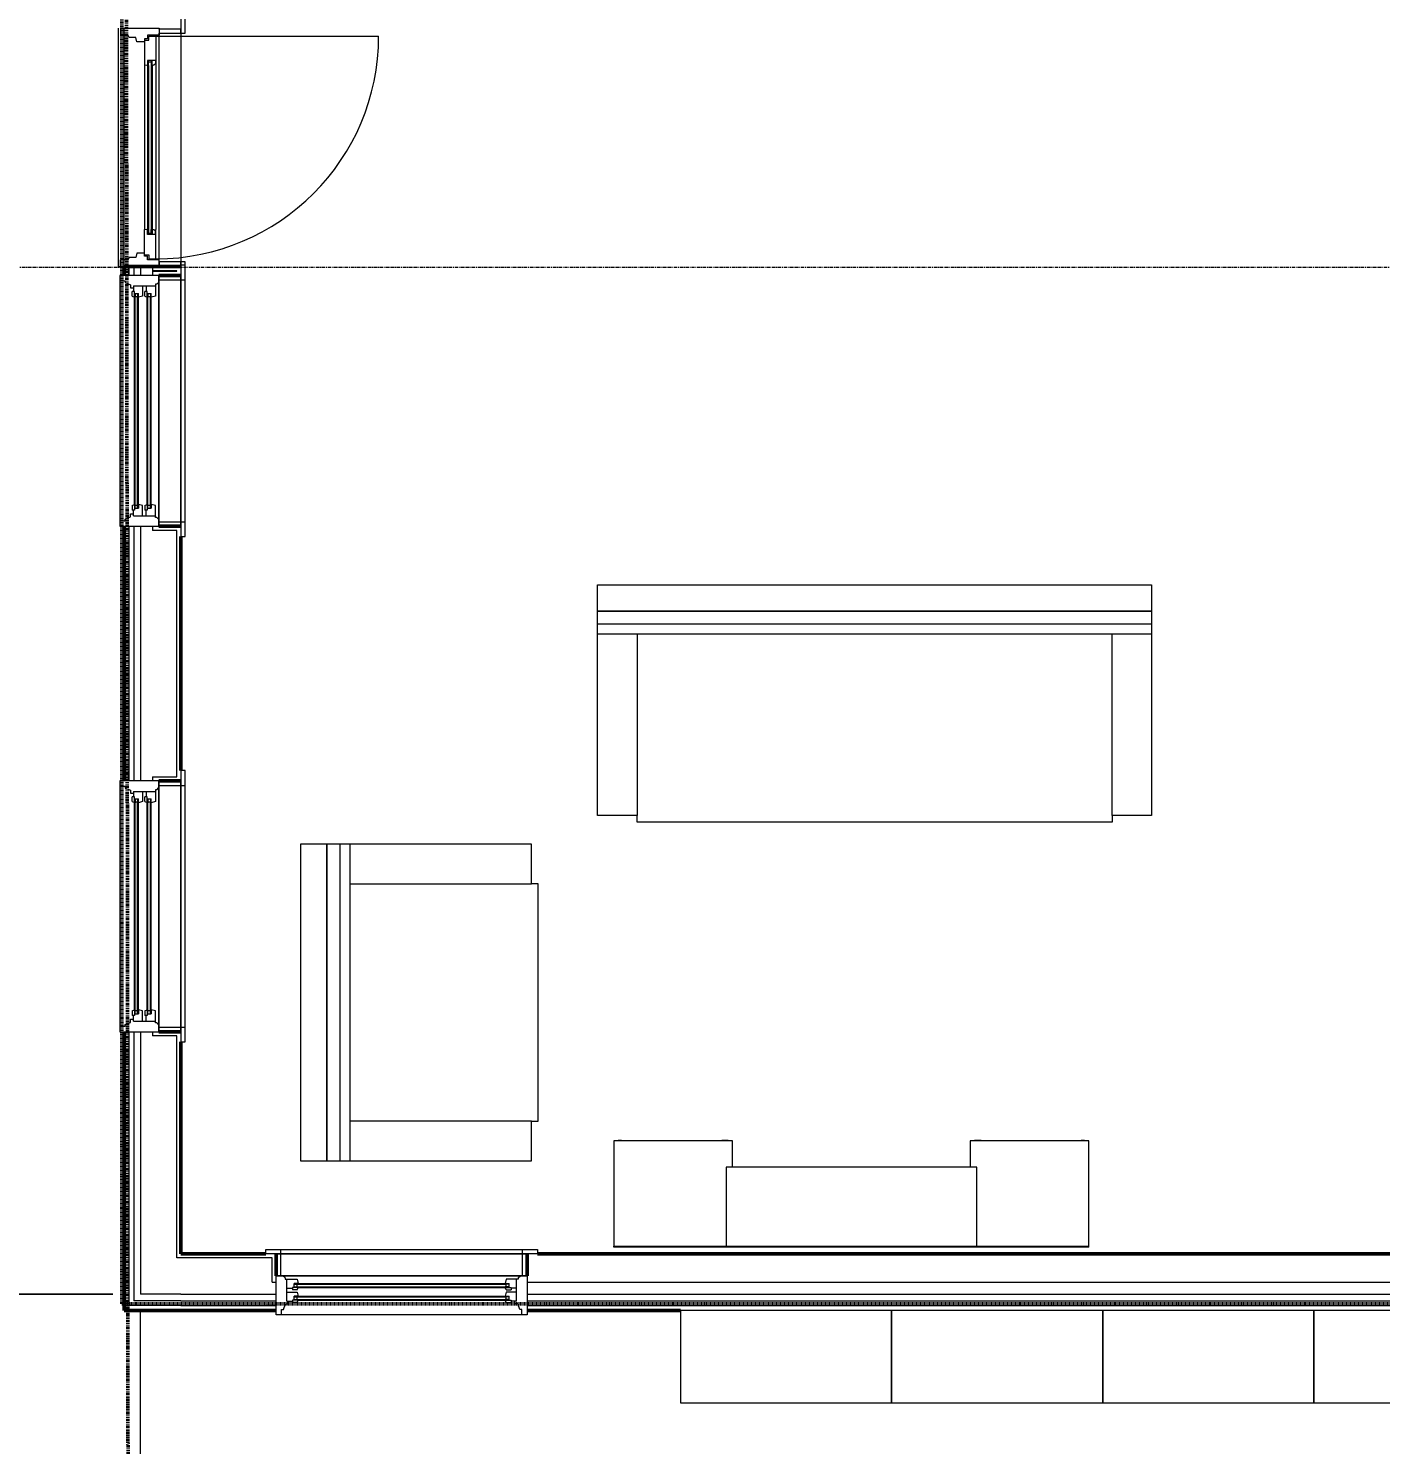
# Model space of a CAD drawing. Header units: inches. Extents: x -4266 to -1814, y 9706 to 12441.
# Drawn here: x -3846.3 to -3641.3, y 9988.8 to 10203.5 of the extents above; entities that cross this region are included whole.
import ezdxf

# ---------------------------------------------------------------- set-up
doc = ezdxf.new("R2010")
doc.units = ezdxf.units.IN
doc.header["$MEASUREMENT"] = 0
for name, pattern in [('Dash 1_16_', [0.125, 0.0625, -0.0625]), ('Double Dash 3_8_', [1, 0.375, -0.125, 0.125, -0.125, 0.125, -0.125]), ('Grid Line 1_2_', [0.875, 0.5, -0.125, 0.125, -0.125])]:
    doc.linetypes.add(name, pattern=pattern)
for name, color, linetype, lineweight in [('A-ANNO-DIMS', 211, 'Continuous', 9), ('A-ANNO-DIMS-96', 211, 'Continuous', 9), ('A-DOOR-1', 7, 'Continuous', 9), ('A-DOOR-2', 50, 'Continuous', 20), ('A-DOOR-FRAM-1', 50, 'Continuous', 20), ('A-DOOR-FRAM-2', 7, 'Continuous', 9), ('A-DOOR-GLAZ-1', 7, 'Continuous', 9), ('A-FLOR-2', 10, 'Continuous', 13), ('A-GLAZ-1', 7, 'Continuous', 9), ('A-GLAZ-2', 50, 'Continuous', 20), ('A-WALL-3', 250, 'Continuous', 50), ('A-WALL-4', 10, 'Continuous', 13), ('C-PROP-LINE-1', 250, 'Double Dash 3_8_', 50), ('C-PROP-LINE-2', 91, 'Dash 1_16_', 50), ('E-ELEC-EQPM-1', 7, 'Continuous', 9), ('I-FURN', 30, 'Continuous', 9), ('I-FURN-1', 7, 'Continuous', 9), ('S-GRID-1', 1, 'Grid Line 1_2_', 9)]:
    doc.layers.add(name, color=color, linetype=linetype, lineweight=lineweight)
doc.styles.add('Century Gothic', font='ufonts.com_century-gothic.ttf', dxfattribs={"height": 9})
doc.dimstyles.new('OD__1_16__Tol__', dxfattribs={"dimscale": 12, "dimtxt": 9.397514, "dimasz": 1, "dimexe": 0.75, "dimexo": 0.5, "dimgap": 0.125, "dimtad": 1, "dimdec": 4, "dimrnd": 0.0625, "dimzin": 3, "dimdsep": 46, "dimlunit": 4, "dimtxsty": 'Century Gothic', "dimblk1": 'OBLIQUE', "dimblk2": 'OBLIQUE', "dimsah": 1, "dimcen": 0.09, "dimdle": 0.75, "dimazin": 0, "dimtfac": 1, "dimtdec": 4, "dimtix": 1, "dimtmove": 0, "dimatfit": 3, "dimfxl": 1, "dimtvp": 1, "dimtfill": 1, "dimfrac": 2, "dimtolj": 1, "dimtzin": 0, "dimarcsym": 2})

# ---------------------------------------------------------------- blocks, each defined once
blk = doc.blocks.new('DIMBLOCK12-FLOOR PLAN - 1ST FLOOR')
at = {"layer": 'A-ANNO-DIMS-96', "lineweight": 50}
for p, q in [((-4038.48, 10348.59), (-4044.48, 10354.59)), ((-4038.48, 10348.59), (-4032.48, 10342.59)), ((-4038.48, 10011.59), (-4044.48, 10017.59)), ((-4038.48, 10011.59), (-4032.48, 10005.59))]:
    blk.add_line(p, q, dxfattribs=at)
at = {"layer": 'A-ANNO-DIMS-96'}
for p, q in [((-3828.72, 10348.59), (-4047.48, 10348.59)), ((-4038.48, 10002.59), (-4038.48, 10348.59)), ((-4038.48, 10348.59), (-3828.72, 10348.59)), ((-3833.51, 10011.59), (-4047.48, 10011.59)), ((-4038.48, 10011.59), (-3833.51, 10011.59))]:
    blk.add_line(p, q, dxfattribs=at)
at = {"layer": 'A-ANNO-DIMS-96', "color": 0, "char_height": 9, "attachment_point": 1, "rotation": 90, "line_spacing_factor": 0.984502, "style": 'Century Gothic', "bg_fill": 3, "box_fill_scale": 1.25, "bg_fill_color": 256, "bg_fill_true_color": 13158600, "bg_fill_transparency": 0}
for s, insert, width in [('28\' - 1"', (-4051.52, 10160.85), 46.1821), ('337.0', (-4033.75, 10164.35), 37.7691)]:
    blk.add_mtext(s, dxfattribs=dict(at, insert=insert, width=width))
blk = doc.blocks.new('_Oblique')
at = {"color": 0, "linetype": 'ByBlock', "lineweight": -2}
blk.add_line((-0.5, -0.5), (0.5, 0.5), dxfattribs=at)

msp = doc.modelspace()

# ---------------------------------------------------------------- linework, layer by layer
at = {"layer": 'A-GLAZ-1'}
for p, q in [((-3810.31046, 10018.3394), (-3769.16202, 10018.3394)), ((-3810.31046, 10017.7144), (-3810.31046, 10018.3394)), ((-3769.16202, 10017.7144), (-3810.31046, 10017.7144)), ((-3808.68546, 10017.7144), (-3770.78702, 10017.7144)), ((-3808.68546, 10014.3394), (-3808.68546, 10017.7144)), ((-3808.06046, 10017.7144), (-3808.06046, 10018.3394)), ((-3808.06046, 10014.3394), (-3808.06046, 10017.7144)), ((-3771.41202, 10017.7144), (-3771.41202, 10018.3394)), ((-3771.41202, 10014.3394), (-3771.41202, 10017.7144)), ((-3770.78702, 10017.7144), (-3770.78702, 10014.3394)), ((-3769.16202, 10018.3394), (-3769.16202, 10017.7144)), ((-3770.78702, 10014.3394), (-3808.68546, 10014.3394)), ((-3806.02921, 10013.0894), (-3805.43546, 10013.0894)), ((-3805.56046, 10012.7144), (-3805.56046, 10013.0894)), ((-3805.43546, 10013.2144), (-3774.03702, 10013.2144)), ((-3805.43546, 10013.0894), (-3774.03702, 10013.0894)), ((-3773.44327, 10013.0894), (-3774.03702, 10013.0894)), ((-3773.91202, 10012.7144), (-3773.91202, 10013.0894)), ((-3806.02921, 10012.7144), (-3805.43546, 10012.7144)), ((-3806.02921, 10011.1519), (-3805.43546, 10011.1519)), ((-3805.56046, 10010.7769), (-3805.56046, 10011.1519)), ((-3805.43546, 10012.7144), (-3774.03702, 10012.7144)), ((-3805.43546, 10012.5894), (-3774.03702, 10012.5894)), ((-3805.43546, 10011.2769), (-3774.03702, 10011.2769)), ((-3805.43546, 10011.1519), (-3774.03702, 10011.1519)), ((-3773.44327, 10012.7144), (-3774.03702, 10012.7144)), ((-3773.44327, 10011.1519), (-3774.03702, 10011.1519)), ((-3773.91202, 10010.7769), (-3773.91202, 10011.1519)), ((-3806.02921, 10010.7769), (-3805.43546, 10010.7769)), ((-3805.43546, 10010.7769), (-3774.03702, 10010.7769)), ((-3805.43546, 10010.6519), (-3774.03702, 10010.6519)), ((-3773.44327, 10010.7769), (-3774.03702, 10010.7769))]:
    msp.add_line(p, q, dxfattribs=at)
at = {"layer": 'A-GLAZ-2'}
for p, q in [((-3808.74796, 10014.3394), (-3770.72452, 10014.3394)), ((-3808.74796, 10008.4644), (-3808.74796, 10014.3394)), ((-3807.40421, 10014.05924), (-3807.73809, 10014.3394)), ((-3807.40421, 10014.05924), (-3807.40421, 10013.8394)), ((-3807.40421, 10013.8394), (-3805.59171, 10013.8394)), ((-3807.15421, 10010.5269), (-3807.15421, 10013.8394)), ((-3806.02921, 10012.5894), (-3806.02921, 10013.2144)), ((-3805.43546, 10013.2144), (-3806.02921, 10013.2144)), ((-3805.59171, 10013.8394), (-3805.43546, 10013.2144)), ((-3773.88077, 10013.8394), (-3774.03702, 10013.2144)), ((-3774.03702, 10013.2144), (-3773.44327, 10013.2144)), ((-3772.06827, 10013.8394), (-3773.88077, 10013.8394)), ((-3773.44327, 10012.5894), (-3773.44327, 10013.2144)), ((-3772.31827, 10010.5269), (-3772.31827, 10013.8394)), ((-3772.06827, 10014.05924), (-3771.73439, 10014.3394)), ((-3772.06827, 10014.05924), (-3772.06827, 10013.8394)), ((-3770.72452, 10014.3394), (-3770.72452, 10008.4644)), ((-3807.15421, 10012.4644), (-3806.31046, 10012.4644)), ((-3807.15421, 10011.9019), (-3805.59171, 10011.9019)), ((-3806.31046, 10012.5894), (-3806.31046, 10012.24565)), ((-3805.43858, 10012.5894), (-3806.31046, 10012.5894)), ((-3805.59171, 10012.24565), (-3806.31046, 10012.24565)), ((-3806.02921, 10010.6519), (-3806.02921, 10011.2769)), ((-3805.43546, 10011.2769), (-3806.02921, 10011.2769)), ((-3805.59171, 10012.24565), (-3805.43858, 10012.5894)), ((-3805.59171, 10011.9019), (-3805.43546, 10011.2769)), ((-3773.88077, 10011.9019), (-3774.03702, 10011.2769)), ((-3774.03702, 10011.2769), (-3773.44327, 10011.2769)), ((-3773.88077, 10012.24565), (-3774.03389, 10012.5894)), ((-3774.03389, 10012.5894), (-3773.16202, 10012.5894)), ((-3773.88077, 10012.24565), (-3773.16202, 10012.24565)), ((-3772.31827, 10011.9019), (-3773.88077, 10011.9019)), ((-3773.44327, 10010.6519), (-3773.44327, 10011.2769)), ((-3773.16202, 10012.5894), (-3773.16202, 10012.24565)), ((-3772.31827, 10012.4644), (-3773.16202, 10012.4644)), ((-3808.74796, 10009.8394), (-3810.24796, 10009.8394)), ((-3807.93546, 10009.2769), (-3807.66077, 10009.2769)), ((-3807.93546, 10008.4644), (-3807.93546, 10009.2769)), ((-3807.66077, 10009.2769), (-3807.34171, 10010.0894)), ((-3807.34171, 10010.0894), (-3806.87296, 10010.0894)), ((-3807.15421, 10010.5269), (-3806.31046, 10010.5269)), ((-3806.87296, 10010.0894), (-3806.87296, 10010.5269)), ((-3806.31046, 10010.6519), (-3806.31046, 10010.30815)), ((-3805.43858, 10010.6519), (-3806.31046, 10010.6519)), ((-3805.59171, 10010.30815), (-3806.31046, 10010.30815)), ((-3805.59171, 10010.30815), (-3805.43858, 10010.6519)), ((-3773.88077, 10010.30815), (-3774.03389, 10010.6519)), ((-3774.03389, 10010.6519), (-3773.16202, 10010.6519)), ((-3773.88077, 10010.30815), (-3773.16202, 10010.30815)), ((-3773.16202, 10010.6519), (-3773.16202, 10010.30815)), ((-3772.31827, 10010.5269), (-3773.16202, 10010.5269)), ((-3772.59952, 10010.0894), (-3772.59952, 10010.5269)), ((-3772.13077, 10010.0894), (-3772.59952, 10010.0894)), ((-3771.8117, 10009.2769), (-3772.13077, 10010.0894)), ((-3771.53702, 10009.2769), (-3771.8117, 10009.2769)), ((-3771.53702, 10008.4644), (-3771.53702, 10009.2769)), ((-3770.72452, 10009.8394), (-3769.22452, 10009.8394)), ((-3770.72452, 10008.4644), (-3808.74796, 10008.4644))]:
    msp.add_line(p, q, dxfattribs=at)
at = {"layer": 'A-WALL-3'}
for p, q in [((-3808.74796, 10014.3394), (-3808.74796, 10017.7144)), ((-3770.72452, 10017.7144), (-3770.72452, 10014.3394)), ((-3508.12374, 10017.7144), (-3769.16202, 10017.7144)), ((-3770.72452, 10009.0894), (-3747.47481, 10009.0894))]:
    msp.add_line(p, q, dxfattribs=at)
at = {"layer": 'A-WALL-4'}
for p, q in [((-3809.37296, 10013.4019), (-3809.37296, 10017.0894)), ((-3809.37296, 10013.4019), (-3808.74796, 10013.4019)), ((-3770.72452, 10013.4019), (-3508.12374, 10013.4019)), ((-3770.72452, 10011.5894), (-3508.12374, 10011.5894)), ((-3770.72452, 10010.5894), (-3508.12374, 10010.5894)), ((-3770.72452, 10009.8394), (-3405.42217, 10009.8394))]:
    msp.add_line(p, q, dxfattribs=at)
at = {"layer": 'E-ELEC-EQPM-1'}
for p, q in [((-3747.47481, 10009.0894), (-3747.47481, 9995.0894)), ((-3715.47481, 10009.0894), (-3747.47481, 10009.0894)), ((-3715.47481, 9995.0894), (-3715.47481, 10009.0894)), ((-3715.47481, 10009.0894), (-3715.47481, 9995.0894)), ((-3683.47481, 10009.0894), (-3715.47481, 10009.0894)), ((-3683.47481, 9995.0894), (-3683.47481, 10009.0894)), ((-3683.47481, 10009.0894), (-3683.47481, 9995.0894)), ((-3651.47481, 10009.0894), (-3683.47481, 10009.0894)), ((-3651.47481, 9995.0894), (-3651.47481, 10009.0894)), ((-3651.47481, 10009.0894), (-3651.47481, 9995.0894)), ((-3619.47481, 10009.0894), (-3651.47481, 10009.0894)), ((-3747.47481, 9995.0894), (-3715.47481, 9995.0894)), ((-3715.47481, 9995.0894), (-3683.47481, 9995.0894)), ((-3683.47481, 9995.0894), (-3651.47481, 9995.0894)), ((-3651.47481, 9995.0894), (-3619.47481, 9995.0894))]:
    msp.add_line(p, q, dxfattribs=at)
at = {"layer": 'I-FURN'}
for p, q in [((-3676.06049, 10115.1144), (-3760.06049, 10115.1144)), ((-3760.06049, 10111.6144), (-3760.06049, 10115.1144)), ((-3760.06049, 10115.1144), (-3676.06049, 10115.1144)), ((-3676.06049, 10115.1144), (-3676.06049, 10111.6144)), ((-3676.06049, 10113.1144), (-3760.06049, 10113.1144)), ((-3760.06049, 10084.1144), (-3760.06049, 10111.6144)), ((-3676.06049, 10111.6144), (-3760.06049, 10111.6144)), ((-3754.06049, 10111.6144), (-3754.06049, 10084.1144)), ((-3682.06049, 10084.1144), (-3682.06049, 10111.6144)), ((-3676.06049, 10111.6144), (-3676.06049, 10084.1144)), ((-3754.06049, 10084.1144), (-3760.06049, 10084.1144)), ((-3754.06049, 10083.1144), (-3754.06049, 10084.1144)), ((-3682.06049, 10084.1144), (-3682.06049, 10083.1144)), ((-3676.06049, 10084.1144), (-3682.06049, 10084.1144)), ((-3682.06049, 10083.1144), (-3754.06049, 10083.1144)), ((-3801.06049, 10031.7894), (-3801.06049, 10079.7894)), ((-3801.06049, 10079.7894), (-3801.06049, 10031.7894)), ((-3797.56049, 10079.7894), (-3801.06049, 10079.7894)), ((-3799.06049, 10031.7894), (-3799.06049, 10079.7894)), ((-3770.06049, 10079.7894), (-3797.56049, 10079.7894)), ((-3797.56049, 10031.7894), (-3797.56049, 10079.7894)), ((-3770.06049, 10073.7894), (-3770.06049, 10079.7894)), ((-3797.56049, 10073.7894), (-3770.06049, 10073.7894)), ((-3769.06049, 10073.7894), (-3770.06049, 10073.7894)), ((-3769.06049, 10037.7894), (-3769.06049, 10073.7894)), ((-3770.06049, 10037.7894), (-3797.56049, 10037.7894)), ((-3770.06049, 10037.7894), (-3769.06049, 10037.7894)), ((-3770.06049, 10031.7894), (-3770.06049, 10037.7894)), ((-3801.06049, 10031.7894), (-3797.56049, 10031.7894)), ((-3797.56049, 10031.7894), (-3770.06049, 10031.7894))]:
    msp.add_line(p, q, dxfattribs=at)
at = {"layer": 'I-FURN-1'}
for p, q in [((-3760.06049, 10115.1144), (-3760.06049, 10119.1144)), ((-3760.06049, 10119.1144), (-3676.06049, 10119.1144)), ((-3676.06049, 10119.1144), (-3676.06049, 10115.1144)), ((-3805.06049, 10079.7894), (-3805.06049, 10031.7894)), ((-3801.06049, 10079.7894), (-3805.06049, 10079.7894)), ((-3739.57076, 10034.8394), (-3757.57076, 10034.8394)), ((-3757.57076, 10034.8394), (-3757.57076, 10018.8394)), ((-3756.42115, 10034.87045), (-3756.91026, 10034.87045)), ((-3756.42115, 10034.83931), (-3756.42115, 10034.87045)), ((-3740.23366, 10034.8712), (-3741.22814, 10034.8712)), ((-3741.22814, 10034.8712), (-3741.22814, 10034.83931)), ((-3740.23366, 10034.83931), (-3740.23366, 10034.8712)), ((-3739.57076, 10030.8394), (-3739.57076, 10034.8394)), ((-3685.57076, 10034.8394), (-3703.57076, 10034.8394)), ((-3703.57076, 10034.8394), (-3703.57076, 10030.8394)), ((-3702.90786, 10034.8712), (-3702.90786, 10034.83931)), ((-3701.91338, 10034.8712), (-3702.90786, 10034.8712)), ((-3701.91338, 10034.83931), (-3701.91338, 10034.8712)), ((-3686.23126, 10034.87045), (-3686.72037, 10034.87045)), ((-3686.72037, 10034.87045), (-3686.72037, 10034.83931)), ((-3685.57076, 10018.8394), (-3685.57076, 10034.8394)), ((-3805.06049, 10031.7894), (-3801.06049, 10031.7894)), ((-3702.57076, 10030.8394), (-3740.57076, 10030.8394)), ((-3740.57076, 10030.8394), (-3740.57076, 10018.8394)), ((-3702.57076, 10018.8394), (-3702.57076, 10030.8394)), ((-3757.57076, 10018.8394), (-3740.57076, 10018.8394)), ((-3757.57076, 10018.7144), (-3757.57076, 10018.8394)), ((-3757.57076, 10018.8394), (-3740.57076, 10018.8394)), ((-3740.57076, 10018.7144), (-3757.57076, 10018.7144)), ((-3740.57076, 10018.8394), (-3702.57076, 10018.8394)), ((-3740.57076, 10018.7144), (-3740.57076, 10018.8394)), ((-3740.57076, 10018.8394), (-3702.57076, 10018.8394)), ((-3702.57076, 10018.7144), (-3740.57076, 10018.7144)), ((-3702.57076, 10018.8394), (-3685.57076, 10018.8394)), ((-3702.57076, 10018.8394), (-3702.57076, 10018.7144)), ((-3702.57076, 10018.8394), (-3685.57076, 10018.8394)), ((-3685.57076, 10018.7144), (-3702.57076, 10018.7144)), ((-3685.57076, 10018.7144), (-3685.57076, 10018.8394))]:
    msp.add_line(p, q, dxfattribs=at)

# ---------------------------------------------------------------- dimensions: what is measured, and where the dimension line sits
at = {"layer": 'A-ANNO-DIMS'}
dim = msp.add_linear_dim(base=(-4038.48434, 10348.5894), p1=(-3827.51124, 10011.5894), p2=(-3822.72374, 10348.5894), angle=90, dimstyle='OD__1_16__Tol__', override={"dimpost": '<>\\X', "dimfxl": 337.034004}, dxfattribs=at)
dim.commit()
dim.dimension.update_dxf_attribs({"geometry": 'DIMBLOCK12-FLOOR PLAN - 1ST FLOOR', "text_midpoint": (-4038.48434, 10180.0894)})

# ---------------------------------------------------------------- next in the draw order: linework, layer by layer
at = {"layer": 'A-DOOR-1'}
msp.add_line((-3826.97999, 10202.2644), (-3793.22999, 10202.2644), dxfattribs=at)
msp.add_arc((-3826.97999, 10202.2644), 33.75, 270, 360, dxfattribs=at)
at = {"layer": 'A-DOOR-2'}
for p, q in [((-3828.053, 10201.64804), (-3828.04224, 10202.2644)), ((-3828.04224, 10202.2644), (-3826.97999, 10202.2644)), ((-3826.97999, 10202.2644), (-3826.97999, 10197.8269)), ((-3828.69849, 10201.64804), (-3828.053, 10201.64804)), ((-3828.69849, 10201.64804), (-3828.69849, 10197.8269)), ((-3828.69874, 10197.8269), (-3828.69874, 10172.9519)), ((-3828.38624, 10197.8269), (-3828.69849, 10197.85724)), ((-3828.29224, 10197.8269), (-3828.38624, 10197.8269)), ((-3828.29224, 10198.5769), (-3828.29224, 10197.8269)), ((-3826.97999, 10198.5769), (-3828.29224, 10198.5769)), ((-3827.54224, 10197.8269), (-3827.54224, 10198.5769)), ((-3827.48024, 10197.8269), (-3827.54224, 10197.8269)), ((-3827.29424, 10197.8579), (-3827.48024, 10197.8269)), ((-3827.04224, 10198.06293), (-3827.29424, 10197.8579)), ((-3827.04224, 10198.5769), (-3827.04224, 10198.06293)), ((-3826.97999, 10198.5769), (-3827.04224, 10198.5769)), ((-3826.97999, 10197.8269), (-3826.97999, 10172.9519)), ((-3828.69849, 10169.13075), (-3828.69849, 10172.9519)), ((-3828.38624, 10172.9519), (-3828.69849, 10172.92155)), ((-3828.29224, 10172.9519), (-3828.38624, 10172.9519)), ((-3828.29224, 10172.2019), (-3828.29224, 10172.9519)), ((-3826.97999, 10172.2019), (-3828.29224, 10172.2019)), ((-3827.54224, 10172.9519), (-3827.54224, 10172.2019)), ((-3827.48024, 10172.9519), (-3827.54224, 10172.9519)), ((-3827.29424, 10172.9209), (-3827.48024, 10172.9519)), ((-3827.04224, 10172.71587), (-3827.29424, 10172.9209)), ((-3827.04224, 10172.2019), (-3827.04224, 10172.71587)), ((-3826.97999, 10172.2019), (-3827.04224, 10172.2019)), ((-3826.97999, 10168.5144), (-3826.97999, 10172.9519)), ((-3828.69849, 10169.13075), (-3828.053, 10169.13075)), ((-3828.053, 10169.13075), (-3828.04224, 10168.5144)), ((-3828.04224, 10168.5144), (-3826.97999, 10168.5144))]:
    msp.add_line(p, q, dxfattribs=at)
at = {"layer": 'A-DOOR-FRAM-1'}
for p, q in [((-3832.72999, 10203.4519), (-3832.72999, 10167.3269)), ((-3832.38624, 10203.4519), (-3826.51124, 10203.4519)), ((-3832.38624, 10203.4519), (-3832.38624, 10202.42065)), ((-3831.26459, 10202.42065), (-3832.38624, 10202.42065)), ((-3831.02389, 10202.0769), (-3831.26459, 10202.42065)), ((-3830.02274, 10202.0769), (-3831.02389, 10202.0769)), ((-3829.86756, 10201.3894), (-3830.02274, 10202.0769)), ((-3828.29324, 10202.42065), (-3828.29324, 10201.8419)), ((-3826.51124, 10202.42065), (-3828.29324, 10202.42065)), ((-3826.51124, 10203.4519), (-3826.51124, 10202.42065)), ((-3826.51124, 10203.3269), (-3826.51124, 10203.4519)), ((-3826.51124, 10168.0769), (-3826.51124, 10202.7019)), ((-3828.73024, 10201.3894), (-3829.86756, 10201.3894)), ((-3828.29324, 10201.8419), (-3828.73024, 10201.8419)), ((-3828.73024, 10201.8419), (-3828.73024, 10201.3894)), ((-3831.26459, 10168.35815), (-3832.38624, 10168.35815)), ((-3832.38624, 10167.3269), (-3832.38624, 10168.35815)), ((-3831.02389, 10168.7019), (-3831.26459, 10168.35815)), ((-3830.02274, 10168.7019), (-3831.02389, 10168.7019)), ((-3829.86756, 10169.3894), (-3830.02274, 10168.7019)), ((-3828.73024, 10169.3894), (-3829.86756, 10169.3894)), ((-3828.73024, 10168.9369), (-3828.73024, 10169.3894)), ((-3828.29324, 10168.9369), (-3828.73024, 10168.9369)), ((-3828.29324, 10168.35815), (-3828.29324, 10168.9369)), ((-3826.51124, 10168.35815), (-3828.29324, 10168.35815)), ((-3826.51124, 10167.3269), (-3826.51124, 10168.35815)), ((-3826.51124, 10167.7019), (-3826.51124, 10167.3269)), ((-3832.72999, 10167.3269), (-3831.82374, 10167.3269)), ((-3832.38624, 10167.3269), (-3826.51124, 10167.3269)), ((-3831.07374, 10166.00111), (-3831.07374, 10167.3269)), ((-3826.51124, 10167.3269), (-3826.51124, 10167.4519))]:
    msp.add_line(p, q, dxfattribs=at)
at = {"layer": 'A-DOOR-FRAM-2'}
for p, q in [((-3823.19874, 10204.9519), (-3823.19874, 10202.7019)), ((-3822.57374, 10202.7019), (-3822.57374, 10204.9519)), ((-3826.51124, 10203.3269), (-3826.51124, 10202.7019)), ((-3823.19874, 10203.3269), (-3826.51124, 10203.3269)), ((-3826.51124, 10202.7019), (-3823.19874, 10202.7019)), ((-3823.19874, 10202.7019), (-3823.19874, 10203.3269)), ((-3823.19874, 10202.7019), (-3822.57374, 10202.7019)), ((-3826.51124, 10168.0769), (-3826.51124, 10167.4519)), ((-3823.19874, 10168.0769), (-3826.51124, 10168.0769)), ((-3823.19874, 10167.56361), (-3823.19874, 10168.0769)), ((-3823.19874, 10168.0769), (-3823.19874, 10167.56361)), ((-3822.57374, 10168.0769), (-3823.19874, 10168.0769)), ((-3822.57374, 10167.56361), (-3822.57374, 10168.0769)), ((-3826.51124, 10167.4519), (-3823.19874, 10167.4519))]:
    msp.add_line(p, q, dxfattribs=at)
at = {"layer": 'A-DOOR-GLAZ-1'}
for p, q in [((-3828.29249, 10197.8269), (-3828.29249, 10172.9519)), ((-3828.13624, 10197.8269), (-3828.13624, 10198.5769)), ((-3828.13624, 10198.3669), (-3827.69874, 10198.3669)), ((-3828.13624, 10197.8269), (-3828.13624, 10172.9519)), ((-3827.69874, 10198.5769), (-3827.69874, 10197.8269)), ((-3827.69874, 10197.8269), (-3827.69874, 10172.9519)), ((-3827.54249, 10197.8269), (-3827.54249, 10172.9519)), ((-3828.13624, 10172.9519), (-3828.13624, 10172.2019)), ((-3828.13624, 10172.4119), (-3827.69874, 10172.4119)), ((-3827.69874, 10172.2019), (-3827.69874, 10172.9519))]:
    msp.add_line(p, q, dxfattribs=at)
at = {"layer": 'A-FLOR-2'}
msp.add_line((-3829.32374, 9943.4394), (-3829.32374, 10009.0894), dxfattribs=at)
at = {"layer": 'A-GLAZ-1'}
for p, q in [((-3826.57374, 10165.93861), (-3826.57374, 10128.04018)), ((-3823.19874, 10165.93861), (-3826.57374, 10165.93861)), ((-3823.19874, 10167.56361), (-3823.19874, 10126.41518)), ((-3822.57374, 10167.56361), (-3823.19874, 10167.56361)), ((-3823.19874, 10128.04018), (-3823.19874, 10165.93861)), ((-3822.57374, 10126.41518), (-3822.57374, 10167.56361)), ((-3826.57374, 10165.31361), (-3823.19874, 10165.31361)), ((-3823.19874, 10165.31361), (-3822.57374, 10165.31361)), ((-3830.26124, 10131.29018), (-3830.26124, 10162.68861)), ((-3830.13624, 10163.28236), (-3830.13624, 10162.68861)), ((-3830.13624, 10162.81361), (-3829.76124, 10162.81361)), ((-3830.13624, 10131.29018), (-3830.13624, 10162.68861)), ((-3829.76124, 10163.28236), (-3829.76124, 10162.68861)), ((-3829.76124, 10131.29018), (-3829.76124, 10162.68861)), ((-3829.63624, 10131.29018), (-3829.63624, 10162.68861)), ((-3828.32374, 10131.29018), (-3828.32374, 10162.68861)), ((-3828.19874, 10163.28236), (-3828.19874, 10162.68861)), ((-3828.19874, 10162.81361), (-3827.82374, 10162.81361)), ((-3828.19874, 10131.29018), (-3828.19874, 10162.68861)), ((-3827.82374, 10163.28236), (-3827.82374, 10162.68861)), ((-3827.82374, 10131.29018), (-3827.82374, 10162.68861)), ((-3827.69874, 10131.29018), (-3827.69874, 10162.68861)), ((-3830.13624, 10130.69643), (-3830.13624, 10131.29018)), ((-3830.13624, 10131.16518), (-3829.76124, 10131.16518)), ((-3829.76124, 10130.69643), (-3829.76124, 10131.29018)), ((-3828.19874, 10130.69643), (-3828.19874, 10131.29018)), ((-3828.19874, 10131.16518), (-3827.82374, 10131.16518)), ((-3827.82374, 10130.69643), (-3827.82374, 10131.29018)), ((-3826.57374, 10128.66518), (-3823.19874, 10128.66518)), ((-3826.57374, 10128.04018), (-3823.19874, 10128.04018)), ((-3823.19874, 10128.66518), (-3822.57374, 10128.66518)), ((-3823.19874, 10126.41518), (-3822.57374, 10126.41518)), ((-3823.19874, 10090.95111), (-3823.19874, 10049.80268)), ((-3822.57374, 10090.95111), (-3823.19874, 10090.95111)), ((-3822.57374, 10049.80268), (-3822.57374, 10090.95111)), ((-3826.57374, 10089.32611), (-3826.57374, 10051.42768)), ((-3823.19874, 10089.32611), (-3826.57374, 10089.32611)), ((-3826.57374, 10088.70111), (-3823.19874, 10088.70111)), ((-3823.19874, 10051.42768), (-3823.19874, 10089.32611)), ((-3823.19874, 10088.70111), (-3822.57374, 10088.70111)), ((-3830.26124, 10054.67768), (-3830.26124, 10086.07611)), ((-3830.13624, 10086.66986), (-3830.13624, 10086.07611)), ((-3830.13624, 10086.20111), (-3829.76124, 10086.20111)), ((-3830.13624, 10054.67768), (-3830.13624, 10086.07611)), ((-3829.76124, 10086.66986), (-3829.76124, 10086.07611)), ((-3829.76124, 10054.67768), (-3829.76124, 10086.07611)), ((-3829.63624, 10054.67768), (-3829.63624, 10086.07611)), ((-3828.32374, 10054.67768), (-3828.32374, 10086.07611)), ((-3828.19874, 10086.66986), (-3828.19874, 10086.07611)), ((-3828.19874, 10086.20111), (-3827.82374, 10086.20111)), ((-3828.19874, 10054.67768), (-3828.19874, 10086.07611)), ((-3827.82374, 10086.66986), (-3827.82374, 10086.07611)), ((-3827.82374, 10054.67768), (-3827.82374, 10086.07611)), ((-3827.69874, 10054.67768), (-3827.69874, 10086.07611)), ((-3830.13624, 10054.08393), (-3830.13624, 10054.67768)), ((-3830.13624, 10054.55268), (-3829.76124, 10054.55268)), ((-3829.76124, 10054.08393), (-3829.76124, 10054.67768)), ((-3828.19874, 10054.08393), (-3828.19874, 10054.67768)), ((-3828.19874, 10054.55268), (-3827.82374, 10054.55268)), ((-3827.82374, 10054.08393), (-3827.82374, 10054.67768)), ((-3826.57374, 10052.05268), (-3823.19874, 10052.05268)), ((-3823.19874, 10052.05268), (-3822.57374, 10052.05268)), ((-3826.57374, 10051.42768), (-3823.19874, 10051.42768)), ((-3823.19874, 10049.80268), (-3822.57374, 10049.80268))]:
    msp.add_line(p, q, dxfattribs=at)
at = {"layer": 'A-GLAZ-2'}
for p, q in [((-3832.44874, 10166.00111), (-3832.44874, 10127.97768)), ((-3826.57374, 10166.00111), (-3832.44874, 10166.00111)), ((-3831.07374, 10166.00111), (-3831.07374, 10167.50111)), ((-3826.57374, 10127.97768), (-3826.57374, 10166.00111)), ((-3832.44874, 10165.18861), (-3831.63624, 10165.18861)), ((-3831.63624, 10165.18861), (-3831.63624, 10164.91393)), ((-3831.63624, 10164.91393), (-3830.82374, 10164.59486)), ((-3830.82374, 10164.59486), (-3830.82374, 10164.12611)), ((-3830.82374, 10164.12611), (-3830.38624, 10164.12611)), ((-3830.60499, 10162.84486), (-3830.60499, 10163.56361)), ((-3830.26124, 10163.56361), (-3830.60499, 10163.56361)), ((-3830.38624, 10164.40736), (-3830.38624, 10163.56361)), ((-3830.38624, 10164.40736), (-3827.07374, 10164.40736)), ((-3830.26124, 10162.69174), (-3830.26124, 10163.56361)), ((-3829.01124, 10164.40736), (-3829.01124, 10162.84486)), ((-3828.66749, 10162.84486), (-3828.66749, 10163.56361)), ((-3828.32374, 10163.56361), (-3828.66749, 10163.56361)), ((-3828.44874, 10164.40736), (-3828.44874, 10163.56361)), ((-3828.32374, 10162.69174), (-3828.32374, 10163.56361)), ((-3826.8539, 10164.65736), (-3827.07374, 10164.65736)), ((-3827.07374, 10164.65736), (-3827.07374, 10162.84486)), ((-3826.8539, 10164.65736), (-3826.57374, 10164.99125)), ((-3830.60499, 10162.84486), (-3830.26124, 10162.69174)), ((-3830.26124, 10163.28236), (-3829.63624, 10163.28236)), ((-3829.63624, 10162.68861), (-3829.63624, 10163.28236)), ((-3829.01124, 10162.84486), (-3829.63624, 10162.68861)), ((-3828.66749, 10162.84486), (-3828.32374, 10162.69174)), ((-3828.32374, 10163.28236), (-3827.69874, 10163.28236)), ((-3827.69874, 10162.68861), (-3827.69874, 10163.28236)), ((-3827.07374, 10162.84486), (-3827.69874, 10162.68861)), ((-3830.60499, 10131.13393), (-3830.26124, 10131.28705)), ((-3830.60499, 10131.13393), (-3830.60499, 10130.41518)), ((-3830.26124, 10131.28705), (-3830.26124, 10130.41518)), ((-3829.63624, 10131.29018), (-3829.63624, 10130.69643)), ((-3829.01124, 10131.13393), (-3829.63624, 10131.29018)), ((-3829.01124, 10129.57143), (-3829.01124, 10131.13393)), ((-3828.66749, 10131.13393), (-3828.32374, 10131.28705)), ((-3828.66749, 10131.13393), (-3828.66749, 10130.41518)), ((-3828.32374, 10131.28705), (-3828.32374, 10130.41518)), ((-3827.69874, 10131.29018), (-3827.69874, 10130.69643)), ((-3827.07374, 10131.13393), (-3827.69874, 10131.29018)), ((-3827.07374, 10129.32143), (-3827.07374, 10131.13393)), ((-3831.63624, 10129.06486), (-3830.82374, 10129.38393)), ((-3831.63624, 10128.79018), (-3831.63624, 10129.06486)), ((-3830.82374, 10129.85268), (-3830.38624, 10129.85268)), ((-3830.82374, 10129.38393), (-3830.82374, 10129.85268)), ((-3830.26124, 10130.41518), (-3830.60499, 10130.41518)), ((-3830.38624, 10129.57143), (-3830.38624, 10130.41518)), ((-3830.38624, 10129.57143), (-3827.07374, 10129.57143)), ((-3830.26124, 10130.69643), (-3829.63624, 10130.69643)), ((-3828.32374, 10130.41518), (-3828.66749, 10130.41518)), ((-3828.44874, 10129.57143), (-3828.44874, 10130.41518)), ((-3828.32374, 10130.69643), (-3827.69874, 10130.69643)), ((-3826.8539, 10129.32143), (-3827.07374, 10129.32143)), ((-3826.8539, 10129.32143), (-3826.57374, 10128.98755)), ((-3832.44874, 10128.79018), (-3831.63624, 10128.79018)), ((-3832.44874, 10127.97768), (-3826.57374, 10127.97768)), ((-3831.07374, 10127.97768), (-3831.07374, 10126.47768)), ((-3831.07374, 10089.38861), (-3831.07374, 10090.88861)), ((-3832.44874, 10089.38861), (-3832.44874, 10051.36518)), ((-3826.57374, 10089.38861), (-3832.44874, 10089.38861)), ((-3832.44874, 10088.57611), (-3831.63624, 10088.57611)), ((-3831.63624, 10088.57611), (-3831.63624, 10088.30143)), ((-3831.63624, 10088.30143), (-3830.82374, 10087.98236)), ((-3826.8539, 10088.04486), (-3826.57374, 10088.37875)), ((-3826.57374, 10051.36518), (-3826.57374, 10089.38861)), ((-3830.82374, 10087.98236), (-3830.82374, 10087.51361)), ((-3830.82374, 10087.51361), (-3830.38624, 10087.51361)), ((-3830.60499, 10086.23236), (-3830.60499, 10086.95111)), ((-3830.26124, 10086.95111), (-3830.60499, 10086.95111)), ((-3830.60499, 10086.23236), (-3830.26124, 10086.07924)), ((-3830.38624, 10087.79486), (-3830.38624, 10086.95111)), ((-3830.38624, 10087.79486), (-3827.07374, 10087.79486)), ((-3830.26124, 10086.07924), (-3830.26124, 10086.95111)), ((-3830.26124, 10086.66986), (-3829.63624, 10086.66986)), ((-3829.63624, 10086.07611), (-3829.63624, 10086.66986)), ((-3829.01124, 10086.23236), (-3829.63624, 10086.07611)), ((-3829.01124, 10087.79486), (-3829.01124, 10086.23236)), ((-3828.66749, 10086.23236), (-3828.66749, 10086.95111)), ((-3828.32374, 10086.95111), (-3828.66749, 10086.95111)), ((-3828.66749, 10086.23236), (-3828.32374, 10086.07924)), ((-3828.44874, 10087.79486), (-3828.44874, 10086.95111)), ((-3828.32374, 10086.07924), (-3828.32374, 10086.95111)), ((-3828.32374, 10086.66986), (-3827.69874, 10086.66986)), ((-3827.69874, 10086.07611), (-3827.69874, 10086.66986)), ((-3827.07374, 10086.23236), (-3827.69874, 10086.07611)), ((-3826.8539, 10088.04486), (-3827.07374, 10088.04486)), ((-3827.07374, 10088.04486), (-3827.07374, 10086.23236)), ((-3830.60499, 10054.52143), (-3830.26124, 10054.67455)), ((-3830.60499, 10054.52143), (-3830.60499, 10053.80268)), ((-3830.26124, 10054.67455), (-3830.26124, 10053.80268)), ((-3830.26124, 10054.08393), (-3829.63624, 10054.08393)), ((-3829.63624, 10054.67768), (-3829.63624, 10054.08393)), ((-3829.01124, 10054.52143), (-3829.63624, 10054.67768)), ((-3829.01124, 10052.95893), (-3829.01124, 10054.52143)), ((-3828.66749, 10054.52143), (-3828.32374, 10054.67455)), ((-3828.66749, 10054.52143), (-3828.66749, 10053.80268)), ((-3828.32374, 10054.67455), (-3828.32374, 10053.80268)), ((-3828.32374, 10054.08393), (-3827.69874, 10054.08393)), ((-3827.69874, 10054.67768), (-3827.69874, 10054.08393)), ((-3827.07374, 10054.52143), (-3827.69874, 10054.67768)), ((-3827.07374, 10052.70893), (-3827.07374, 10054.52143)), ((-3832.44874, 10052.17768), (-3831.63624, 10052.17768)), ((-3831.63624, 10052.45236), (-3830.82374, 10052.77143)), ((-3831.63624, 10052.17768), (-3831.63624, 10052.45236)), ((-3830.82374, 10053.24018), (-3830.38624, 10053.24018)), ((-3830.82374, 10052.77143), (-3830.82374, 10053.24018)), ((-3830.26124, 10053.80268), (-3830.60499, 10053.80268)), ((-3830.38624, 10052.95893), (-3830.38624, 10053.80268)), ((-3830.38624, 10052.95893), (-3827.07374, 10052.95893)), ((-3828.32374, 10053.80268), (-3828.66749, 10053.80268)), ((-3828.44874, 10052.95893), (-3828.44874, 10053.80268)), ((-3826.8539, 10052.70893), (-3827.07374, 10052.70893)), ((-3826.8539, 10052.70893), (-3826.57374, 10052.37505)), ((-3832.44874, 10051.36518), (-3826.57374, 10051.36518)), ((-3831.07374, 10051.36518), (-3831.07374, 10049.86518))]:
    msp.add_line(p, q, dxfattribs=at)
at = {"layer": 'A-WALL-3'}
for p, q in [((-3831.82374, 10167.3269), (-3831.82374, 10166.00111)), ((-3823.19874, 10167.3269), (-3831.82374, 10167.3269)), ((-3826.57374, 10166.00111), (-3823.19874, 10166.00111)), ((-3831.82374, 10127.97768), (-3831.82374, 10089.38861)), ((-3823.19874, 10127.97768), (-3826.57374, 10127.97768)), ((-3823.19874, 10090.95111), (-3823.19874, 10126.41518)), ((-3826.57374, 10089.38861), (-3823.19874, 10089.38861)), ((-3831.82374, 10051.36518), (-3831.82374, 10009.0894)), ((-3823.19874, 10051.36518), (-3826.57374, 10051.36518)), ((-3823.19874, 10017.7144), (-3823.19874, 10049.80268)), ((-3810.31046, 10017.7144), (-3823.19874, 10017.7144)), ((-3831.82374, 10009.0894), (-3831.07374, 10009.0894)), ((-3831.07374, 10009.0894), (-3823.19874, 10009.0894)), ((-3823.19874, 10009.0894), (-3808.74796, 10009.0894))]:
    msp.add_line(p, q, dxfattribs=at)
at = {"layer": 'A-WALL-4'}
for p, q in [((-3831.82374, 10167.3269), (-3831.82374, 10203.4519)), ((-3823.19874, 10202.7019), (-3823.19874, 10168.0769)), ((-3831.07374, 10167.3269), (-3831.07374, 10166.00111)), ((-3830.32374, 10167.3269), (-3830.32374, 10166.00111)), ((-3829.32374, 10167.3269), (-3829.32374, 10166.00111)), ((-3827.51124, 10167.3269), (-3827.51124, 10166.7019)), ((-3823.82374, 10166.7019), (-3827.51124, 10166.7019)), ((-3827.51124, 10166.62611), (-3827.51124, 10166.00111)), ((-3827.51124, 10166.62611), (-3823.82374, 10166.62611)), ((-3823.82374, 10166.62611), (-3823.82374, 10166.7019)), ((-3831.07374, 10127.97768), (-3831.07374, 10089.38861)), ((-3830.32374, 10127.97768), (-3830.32374, 10089.38861)), ((-3829.32374, 10127.97768), (-3829.32374, 10089.38861)), ((-3827.51124, 10127.97768), (-3827.51124, 10127.35268)), ((-3823.82374, 10127.35268), (-3827.51124, 10127.35268)), ((-3823.82374, 10090.01361), (-3823.82374, 10127.35268)), ((-3827.51124, 10090.01361), (-3827.51124, 10089.38861)), ((-3827.51124, 10090.01361), (-3823.82374, 10090.01361)), ((-3831.07374, 10051.36518), (-3831.07374, 10009.8394)), ((-3830.32374, 10051.36518), (-3830.32374, 10010.5894)), ((-3829.32374, 10051.36518), (-3829.32374, 10011.5894)), ((-3827.51124, 10051.36518), (-3827.51124, 10050.74018)), ((-3823.82374, 10050.74018), (-3827.51124, 10050.74018)), ((-3823.82374, 10017.0894), (-3823.82374, 10050.74018)), ((-3823.19874, 10017.0894), (-3823.82374, 10017.0894)), ((-3809.37296, 10017.0894), (-3823.19874, 10017.0894)), ((-3823.82374, 10011.5894), (-3829.32374, 10011.5894)), ((-3823.19874, 10011.5894), (-3823.82374, 10011.5894)), ((-3823.19874, 10011.5894), (-3808.74796, 10011.5894)), ((-3830.32374, 10009.8394), (-3831.07374, 10009.8394)), ((-3829.32374, 10010.5894), (-3830.32374, 10010.5894)), ((-3823.19874, 10009.8394), (-3830.32374, 10009.8394)), ((-3823.19874, 10010.5894), (-3829.32374, 10010.5894)), ((-3823.19874, 10010.5894), (-3808.74796, 10010.5894)), ((-3823.19874, 10009.8394), (-3808.74796, 10009.8394))]:
    msp.add_line(p, q, dxfattribs=at)
at = {"layer": 'C-PROP-LINE-1'}
msp.add_line((-3833.41046, 12088.68951), (-3830.99429, 9768.08086), dxfattribs=at)
at = {"layer": 'C-PROP-LINE-2'}
for p, q in [((-3832.16202, 10010.0894), (-3832.16202, 12088.5894)), ((-2099.26202, 10010.0894), (-3832.16202, 10010.0894))]:
    msp.add_line(p, q, dxfattribs=at)
at = {"layer": 'S-GRID-1'}
msp.add_line((-1814.20638, 10167.1894), (-4168.71446, 10167.1894), dxfattribs=at)

doc.saveas('drawing.dxf')
